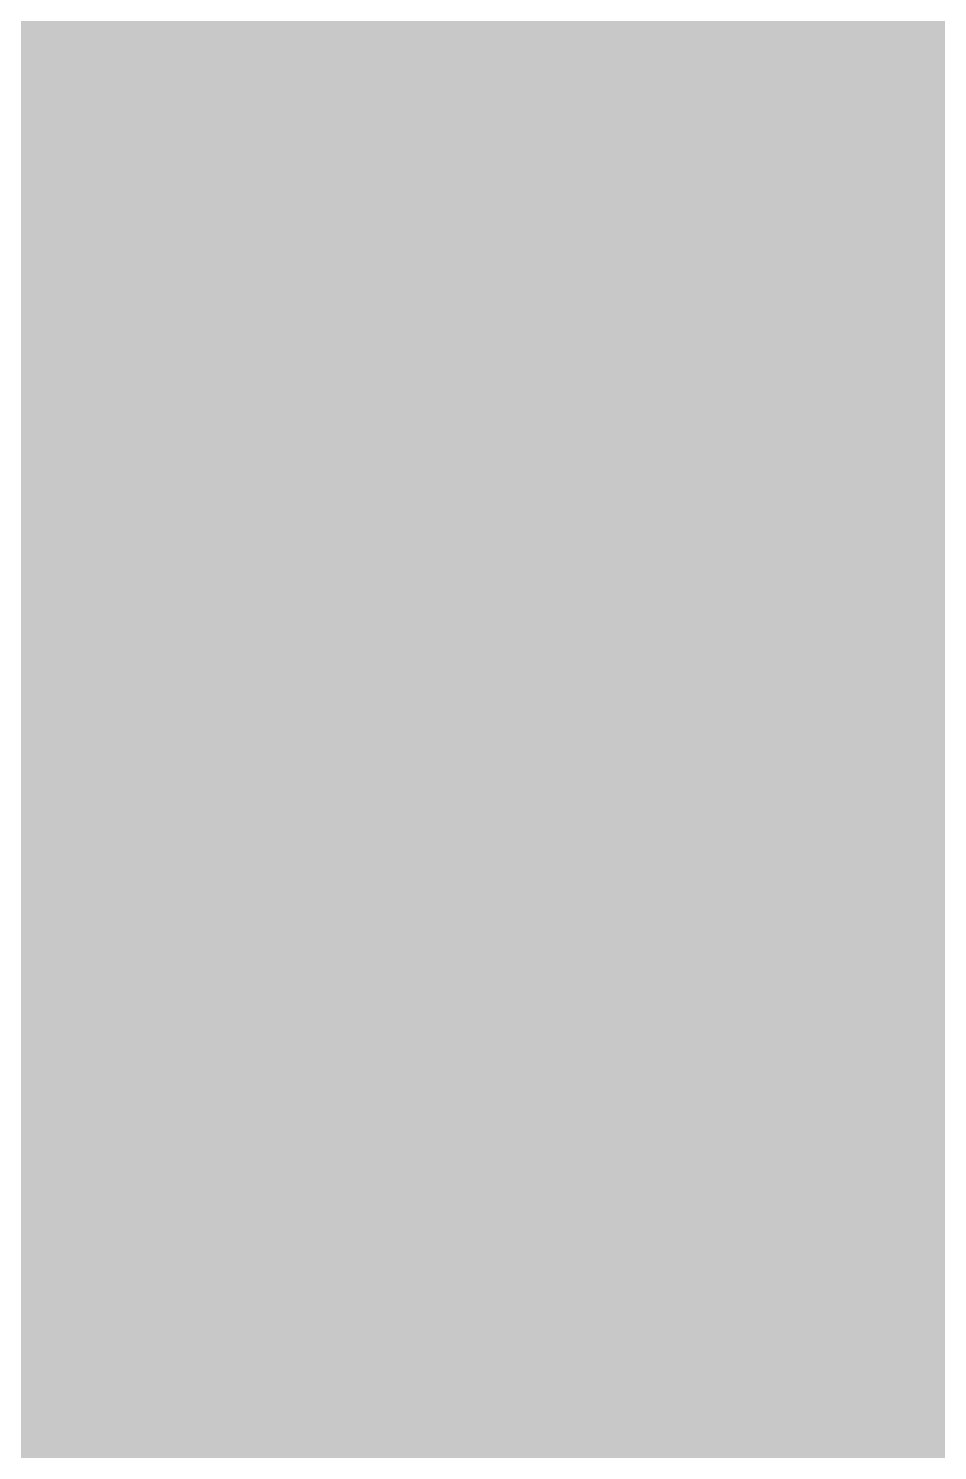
# Model space of a CAD drawing. Extents: x -5 to 157, y -120 to 103.
# Drawn here: x 25.26 to 32.59, y -36.69 to -25.24 of the extents above; entities that cross this region are included whole.
import ezdxf

# ---------------------------------------------------------------- set-up
doc = ezdxf.new("R2010")
doc.units = 0
doc.header["$MEASUREMENT"] = 0
doc.layers.get('0').update_dxf_attribs({"linetype": 'CONTINUOUS'})
for name, color, linetype in [('22-304-2_BOT', 7, 'CONTINUOUS'), ('22-304-2_DRD', 7, 'CONTINUOUS'), ('22-304-2_DRL', 2, 'CONTINUOUS'), ('22-304-2_IN1', 4, 'CONTINUOUS'), ('22-304-2_IN2', 3, 'CONTINUOUS'), ('22-304-2_SMB', 5, 'CONTINUOUS'), ('22-304-2_SPB', 14, 'CONTINUOUS'), ('22-304-2_SSB', 12, 'CONTINUOUS'), ('22-304-2_TOP', 13, 'CONTINUOUS'), ('THRUHOLE_TAP', 7, 'CONTINUOUS')]:
    doc.layers.add(name, color=color, linetype=linetype)

# ---------------------------------------------------------------- blocks, each defined once
blk = doc.blocks.new('ROUND_39')
at = {"const_width": 0.40005}
blk.add_lwpolyline([(-0.200024, 0, 1), (0.200024, 0, 1)], format="xyb", close=True, dxfattribs=at)
blk = doc.blocks.new('RECTANGLE_54')
blk.add_solid([(0.63627, 0.51308), (0.63627, -0.51308), (-0.63627, 0.51308), (-0.63627, -0.51308)])
blk = doc.blocks.new('ROUND_88')
at = {"const_width": 0.10033}
blk.add_lwpolyline([(-0.050164, 0, 1), (0.050164, 0, 1)], format="xyb", close=True, dxfattribs=at)
blk = doc.blocks.new('ROUND_80')
at = {"const_width": 0.10033}
blk.add_lwpolyline([(-0.050164, 0, 1), (0.050164, 0, 1)], format="xyb", close=True, dxfattribs=at)

msp = doc.modelspace()

# ---------------------------------------------------------------- linework, layer by layer
at = {"layer": '22-304-2_BOT'}
for points, const_width in [([(26.035, -24.2062), (26.035, -26.289)], 0.254), ([(27.94, -24.2062), (27.94, -26.289)], 0.254), ([(29.845, -24.2062), (29.845, -26.289)], 0.254), ([(31.75, -24.2062), (31.75, -26.289)], 0.254), ([(26.035, -29.27858), (26.035, -28.321)], 0.381), ([(27.94, -29.27858), (27.94, -28.321)], 0.381), ([(29.845, -29.27858), (29.845, -28.321)], 0.381), ([(31.75, -29.27858), (31.75, -28.321)], 0.381), ([(26.035, -29.464), (26.035, -28.321), (26.035, -29.464)], 0.254), ([(27.94, -29.464), (27.94, -28.321), (27.94, -29.464)], 0.254), ([(29.845, -29.464), (29.845, -28.321), (29.845, -29.464)], 0.254), ([(31.75, -29.464), (31.75, -28.321), (31.75, -29.464)], 0.254), ([(39.4716, -29.337), (23.37054, -29.337)], 0.254), ([(25.27554, -29.34208), (24.88946, -29.34208)], 0.254), ([(25.1714, -29.34208), (25.1714, -62.8396)], 0.254), ([(26.79446, -29.34208), (25.27554, -29.34208)], 0.254), ([(25.4, -29.34208), (25.4, -62.8396)], 0.254), ([(25.6286, -29.34208), (25.6286, -62.8396)], 0.254), ([(25.8572, -29.34208), (25.8572, -62.8396)], 0.254), ([(26.0858, -29.34208), (26.0858, -62.8396)], 0.254), ([(26.3144, -29.34208), (26.3144, -62.8396)], 0.254), ([(26.543, -29.34208), (26.543, -62.8396)], 0.254), ([(26.7716, -29.34208), (26.7716, -62.8396)], 0.254), ([(27.18054, -29.34208), (26.79446, -29.34208)], 0.254), ([(27.0002, -29.34208), (27.0002, -62.8396)], 0.254), ([(28.69946, -29.34208), (27.18054, -29.34208)], 0.254), ([(27.2288, -29.34208), (27.2288, -62.8396)], 0.254), ([(27.4574, -29.34208), (27.4574, -62.8396)], 0.254), ([(27.686, -29.34208), (27.686, -62.8396)], 0.254), ([(27.9146, -29.34208), (27.9146, -62.8396)], 0.254), ([(28.1432, -29.34208), (28.1432, -62.8396)], 0.254), ([(28.3718, -29.34208), (28.3718, -62.8396)], 0.254), ([(28.6004, -29.34208), (28.6004, -62.8396)], 0.254), ([(29.08554, -29.34208), (28.69946, -29.34208)], 0.254), ([(28.829, -29.34208), (28.829, -62.8396)], 0.254), ([(29.0576, -29.34208), (29.0576, -62.8396)], 0.254), ([(30.60446, -29.34208), (29.08554, -29.34208)], 0.254), ([(29.2862, -29.34208), (29.2862, -62.8396)], 0.254), ([(29.5148, -29.34208), (29.5148, -62.8396)], 0.254), ([(29.7434, -29.34208), (29.7434, -62.8396)], 0.254), ([(29.972, -29.34208), (29.972, -62.8396)], 0.254), ([(30.2006, -29.34208), (30.2006, -62.8396)], 0.254), ([(30.4292, -29.34208), (30.4292, -62.8396)], 0.254), ([(30.99054, -29.34208), (30.60446, -29.34208)], 0.254), ([(30.6578, -29.34208), (30.6578, -62.8396)], 0.254), ([(30.8864, -29.34208), (30.8864, -62.8396)], 0.254), ([(32.50946, -29.34208), (30.99054, -29.34208)], 0.254), ([(31.115, -29.34208), (31.115, -62.8396)], 0.254), ([(31.3436, -29.34208), (31.3436, -62.8396)], 0.254), ([(31.5722, -29.34208), (31.5722, -62.8396)], 0.254), ([(31.8008, -29.34208), (31.8008, -62.8396)], 0.254), ([(32.0294, -29.34208), (32.0294, -62.8396)], 0.254), ([(32.258, -29.34208), (32.258, -62.8396)], 0.254), ([(32.4866, -29.34208), (32.4866, -62.8396)], 0.254), ([(32.89554, -29.34208), (32.50946, -29.34208)], 0.254), ([(39.4716, -29.5656), (19.812, -29.5656)], 0.254), ([(39.4716, -29.7942), (19.812, -29.7942)], 0.254), ([(39.4716, -30.0228), (19.812, -30.0228)], 0.254), ([(39.4716, -30.2514), (19.812, -30.2514)], 0.254), ([(39.4716, -30.48), (19.812, -30.48)], 0.254), ([(39.4716, -30.7086), (19.812, -30.7086)], 0.254), ([(39.4716, -30.9372), (19.812, -30.9372)], 0.254), ([(39.4716, -31.1658), (19.812, -31.1658)], 0.254), ([(39.4716, -31.3944), (19.812, -31.3944)], 0.254), ([(39.4716, -31.623), (19.812, -31.623)], 0.254), ([(39.4716, -31.8516), (19.812, -31.8516)], 0.254), ([(39.4716, -32.0802), (19.812, -32.0802)], 0.254), ([(39.4716, -32.3088), (19.812, -32.3088)], 0.254), ([(39.4716, -32.5374), (19.812, -32.5374)], 0.254), ([(39.4716, -32.766), (19.812, -32.766)], 0.254), ([(39.4716, -32.9946), (19.812, -32.9946)], 0.254), ([(39.4716, -33.2232), (19.812, -33.2232)], 0.254), ([(39.4716, -33.4518), (19.812, -33.4518)], 0.254), ([(39.4716, -33.6804), (19.812, -33.6804)], 0.254), ([(39.4716, -33.909), (19.812, -33.909)], 0.254), ([(39.4716, -34.1376), (19.812, -34.1376)], 0.254), ([(39.4716, -34.3662), (19.812, -34.3662)], 0.254), ([(39.4716, -34.5948), (19.812, -34.5948)], 0.254), ([(39.4716, -34.8234), (19.812, -34.8234)], 0.254), ([(39.4716, -35.052), (19.812, -35.052)], 0.254), ([(39.4716, -35.2806), (20.77212, -35.2806)], 0.254), ([(39.4716, -35.5092), (21.03374, -35.5092)], 0.254), ([(39.4716, -35.7378), (21.16582, -35.7378)], 0.254), ([(39.4716, -35.9664), (21.2217, -35.9664)], 0.254), ([(39.4716, -36.195), (21.21916, -36.195)], 0.254), ([(39.4716, -36.4236), (21.15566, -36.4236)], 0.254), ([(39.4716, -36.6522), (21.1455, -36.6522)], 0.254)]:
    msp.add_lwpolyline(points, dxfattribs=dict(at, const_width=const_width))
at = {"layer": '22-304-2_DRD', "const_width": 0.254}
for points in [[(25.781, -28.829), (25.4, -29.21)], [(25.781, -28.829), (25.4, -29.21)], [(26.289, -28.829), (25.781, -28.829)], [(26.289, -28.829), (25.781, -28.829)], [(26.67, -29.21), (26.289, -28.829)], [(26.67, -29.21), (26.289, -28.829)], [(27.686, -28.829), (27.305, -29.21)], [(27.686, -28.829), (27.305, -29.21)], [(28.194, -28.829), (27.686, -28.829)], [(28.194, -28.829), (27.686, -28.829)], [(28.575, -29.21), (28.194, -28.829)], [(28.575, -29.21), (28.194, -28.829)], [(29.591, -28.829), (29.21, -29.21)], [(29.591, -28.829), (29.21, -29.21)], [(30.099, -28.829), (29.591, -28.829)], [(30.099, -28.829), (29.591, -28.829)], [(30.48, -29.21), (30.099, -28.829)], [(30.48, -29.21), (30.099, -28.829)], [(31.496, -28.829), (31.115, -29.21)], [(31.496, -28.829), (31.115, -29.21)], [(32.004, -28.829), (31.496, -28.829)], [(32.004, -28.829), (31.496, -28.829)], [(32.385, -29.21), (32.004, -28.829)], [(32.385, -29.21), (32.004, -28.829)], [(25.781, -29.083), (25.781, -29.21)], [(25.908, -29.083), (25.781, -29.083)], [(25.781, -29.083), (25.781, -29.21)], [(25.908, -29.083), (25.781, -29.083)], [(25.908, -29.21), (25.908, -29.083)], [(25.908, -29.21), (25.908, -29.083)], [(26.162, -29.083), (26.162, -29.21)], [(26.289, -29.083), (26.162, -29.083)], [(26.162, -29.083), (26.162, -29.21)], [(26.289, -29.083), (26.162, -29.083)], [(26.289, -29.21), (26.289, -29.083)], [(26.289, -29.21), (26.289, -29.083)], [(27.686, -29.083), (27.686, -29.21)], [(27.813, -29.083), (27.686, -29.083)], [(27.686, -29.083), (27.686, -29.21)], [(27.813, -29.083), (27.686, -29.083)], [(27.813, -29.21), (27.813, -29.083)], [(27.813, -29.21), (27.813, -29.083)], [(28.067, -29.083), (28.067, -29.21)], [(28.194, -29.083), (28.067, -29.083)], [(28.067, -29.083), (28.067, -29.21)], [(28.194, -29.083), (28.067, -29.083)], [(28.194, -29.21), (28.194, -29.083)], [(28.194, -29.21), (28.194, -29.083)], [(29.591, -29.083), (29.591, -29.21)], [(29.718, -29.083), (29.591, -29.083)], [(29.591, -29.083), (29.591, -29.21)], [(29.718, -29.083), (29.591, -29.083)], [(29.718, -29.21), (29.718, -29.083)], [(29.718, -29.21), (29.718, -29.083)], [(29.972, -29.083), (29.972, -29.21)], [(30.099, -29.083), (29.972, -29.083)], [(29.972, -29.083), (29.972, -29.21)], [(30.099, -29.083), (29.972, -29.083)], [(30.099, -29.21), (30.099, -29.083)], [(30.099, -29.21), (30.099, -29.083)], [(31.496, -29.083), (31.496, -29.21)], [(31.623, -29.083), (31.496, -29.083)], [(31.496, -29.083), (31.496, -29.21)], [(31.623, -29.083), (31.496, -29.083)], [(31.623, -29.21), (31.623, -29.083)], [(31.623, -29.21), (31.623, -29.083)], [(31.877, -29.083), (31.877, -29.21)], [(32.004, -29.083), (31.877, -29.083)], [(31.877, -29.083), (31.877, -29.21)], [(32.004, -29.083), (31.877, -29.083)], [(32.004, -29.21), (32.004, -29.083)], [(32.004, -29.21), (32.004, -29.083)], [(25.4, -29.21), (25.4, -29.718)], [(25.4, -29.21), (25.4, -29.718)], [(25.781, -29.21), (25.908, -29.21)], [(25.781, -29.21), (25.908, -29.21)], [(26.162, -29.21), (26.289, -29.21)], [(26.162, -29.21), (26.289, -29.21)], [(26.67, -29.718), (26.67, -29.21)], [(26.67, -29.718), (26.67, -29.21)], [(27.305, -29.21), (27.305, -29.718)], [(27.305, -29.21), (27.305, -29.718)], [(27.686, -29.21), (27.813, -29.21)], [(27.686, -29.21), (27.813, -29.21)], [(28.067, -29.21), (28.194, -29.21)], [(28.067, -29.21), (28.194, -29.21)], [(28.575, -29.718), (28.575, -29.21)], [(28.575, -29.718), (28.575, -29.21)], [(29.21, -29.21), (29.21, -29.718)], [(29.21, -29.21), (29.21, -29.718)], [(29.591, -29.21), (29.718, -29.21)], [(29.591, -29.21), (29.718, -29.21)], [(29.972, -29.21), (30.099, -29.21)], [(29.972, -29.21), (30.099, -29.21)], [(30.48, -29.718), (30.48, -29.21)], [(30.48, -29.718), (30.48, -29.21)], [(31.115, -29.21), (31.115, -29.718)], [(31.115, -29.21), (31.115, -29.718)], [(31.496, -29.21), (31.623, -29.21)], [(31.496, -29.21), (31.623, -29.21)], [(31.877, -29.21), (32.004, -29.21)], [(31.877, -29.21), (32.004, -29.21)], [(32.385, -29.718), (32.385, -29.21)], [(32.385, -29.718), (32.385, -29.21)], [(25.908, -29.845), (25.654, -29.591)], [(25.908, -29.845), (25.654, -29.591)], [(26.416, -29.591), (26.162, -29.845)], [(26.416, -29.591), (26.162, -29.845)], [(27.813, -29.845), (27.559, -29.591)], [(27.813, -29.845), (27.559, -29.591)], [(28.321, -29.591), (28.067, -29.845)], [(28.321, -29.591), (28.067, -29.845)], [(29.718, -29.845), (29.464, -29.591)], [(29.718, -29.845), (29.464, -29.591)], [(30.226, -29.591), (29.972, -29.845)], [(30.226, -29.591), (29.972, -29.845)], [(31.623, -29.845), (31.369, -29.591)], [(31.623, -29.845), (31.369, -29.591)], [(32.131, -29.591), (31.877, -29.845)], [(32.131, -29.591), (31.877, -29.845)], [(25.4, -29.718), (25.781, -30.099)], [(25.4, -29.718), (25.781, -30.099)], [(26.289, -30.099), (26.67, -29.718)], [(26.289, -30.099), (26.67, -29.718)], [(27.305, -29.718), (27.686, -30.099)], [(27.305, -29.718), (27.686, -30.099)], [(28.194, -30.099), (28.575, -29.718)], [(28.194, -30.099), (28.575, -29.718)], [(29.21, -29.718), (29.591, -30.099)], [(29.21, -29.718), (29.591, -30.099)], [(30.099, -30.099), (30.48, -29.718)], [(30.099, -30.099), (30.48, -29.718)], [(31.115, -29.718), (31.496, -30.099)], [(31.115, -29.718), (31.496, -30.099)], [(32.004, -30.099), (32.385, -29.718)], [(32.004, -30.099), (32.385, -29.718)], [(26.162, -29.845), (25.908, -29.845)], [(26.162, -29.845), (25.908, -29.845)], [(28.067, -29.845), (27.813, -29.845)], [(28.067, -29.845), (27.813, -29.845)], [(29.972, -29.845), (29.718, -29.845)], [(29.972, -29.845), (29.718, -29.845)], [(31.877, -29.845), (31.623, -29.845)], [(31.877, -29.845), (31.623, -29.845)], [(25.781, -30.099), (26.289, -30.099)], [(25.781, -30.099), (26.289, -30.099)], [(27.686, -30.099), (28.194, -30.099)], [(27.686, -30.099), (28.194, -30.099)], [(29.591, -30.099), (30.099, -30.099)], [(29.591, -30.099), (30.099, -30.099)], [(31.496, -30.099), (32.004, -30.099)], [(31.496, -30.099), (32.004, -30.099)]]:
    msp.add_lwpolyline(points, dxfattribs=at)
at = {"layer": '22-304-2_IN1', "const_width": 0.254}
for points in [[(27.1272, -16.637), (27.1272, -29.06014)], [(27.3558, -16.637), (27.3558, -28.76804)], [(27.5844, -16.637), (27.5844, -28.62834)], [(27.813, -16.637), (27.813, -28.56484)], [(28.0416, -16.637), (28.0416, -28.5623)], [(28.2702, -16.637), (28.2702, -28.61818)], [(28.4988, -16.637), (28.4988, -28.74772)], [(28.7274, -16.637), (28.7274, -29.01188)], [(28.956, -16.637), (28.956, -29.28112)], [(29.1846, -16.637), (29.1846, -28.8417)], [(29.4132, -16.637), (29.4132, -28.66644)], [(29.6418, -16.637), (29.6418, -28.58008)], [(29.8704, -16.637), (29.8704, -28.55722)], [(30.099, -16.637), (30.099, -28.59278)], [(30.3276, -16.637), (30.3276, -28.69438)], [(30.5562, -16.637), (30.5562, -28.90012)], [(30.7848, -16.637), (30.7848, -106.78668)], [(31.0134, -16.637), (31.0134, -28.93314)], [(31.242, -16.637), (31.242, -28.71216)], [(31.4706, -16.637), (31.4706, -28.6004)], [(31.6992, -16.637), (31.6992, -28.55722)], [(31.9278, -16.637), (31.9278, -28.57246)], [(26.8986, -20.7264), (26.8986, -29.1846)], [(32.1564, -20.7264), (32.1564, -28.6512)], [(25.2984, -20.97786), (25.2984, -28.93314)], [(26.67, -21.0947), (26.67, -28.8163)], [(32.385, -21.0947), (32.385, -28.8163)], [(25.527, -21.19884), (25.527, -28.71216)], [(26.4414, -21.25726), (26.4414, -28.6512)], [(32.6136, -21.25726), (32.6136, -29.1846)], [(25.7556, -21.3106), (25.7556, -28.6004)], [(25.9842, -21.35378), (25.9842, -28.55722)], [(26.2128, -21.336), (26.2128, -28.57246)], [(44.323, -25.3238), (18.4658, -25.3238)], [(44.323, -25.5524), (18.669, -25.5524)], [(44.323, -25.781), (18.669, -25.781)], [(44.323, -26.0096), (18.669, -26.0096)], [(44.323, -26.2382), (18.669, -26.2382)], [(44.323, -26.4668), (18.669, -26.4668)], [(44.323, -26.6954), (18.669, -26.6954)], [(44.323, -26.924), (18.669, -26.924)], [(44.323, -27.1526), (18.669, -27.1526)], [(44.323, -27.3812), (18.669, -27.3812)], [(44.323, -27.6098), (18.669, -27.6098)], [(44.323, -27.8384), (18.669, -27.8384)], [(44.323, -28.067), (18.669, -28.067)], [(44.323, -28.2956), (18.669, -28.2956)], [(44.323, -28.5242), (18.669, -28.5242)], [(25.47112, -28.7528), (24.69388, -28.7528)], [(27.37612, -28.7528), (26.59888, -28.7528)], [(29.28112, -28.7528), (28.50388, -28.7528)], [(31.18612, -28.7528), (30.40888, -28.7528)], [(33.09112, -28.7528), (32.31388, -28.7528)], [(25.26538, -28.9814), (24.89708, -28.9814)], [(27.17038, -28.9814), (26.80208, -28.9814)], [(29.07538, -28.9814), (28.70708, -28.9814)], [(30.98038, -28.9814), (30.61208, -28.9814)], [(32.88538, -28.9814), (32.51708, -28.9814)], [(25.16378, -29.21), (25.00122, -29.21)], [(27.06878, -29.21), (26.90622, -29.21)], [(28.97378, -29.21), (28.81122, -29.21)], [(30.87878, -29.21), (30.71622, -29.21)], [(32.78378, -29.21), (32.62122, -29.21)], [(27.03322, -29.4386), (26.94178, -29.4386)], [(28.93822, -29.4386), (28.84678, -29.4386)], [(30.84322, -29.4386), (30.75178, -29.4386)], [(32.74822, -29.4386), (32.65678, -29.4386)], [(28.956, -29.64688), (28.956, -67.81292)], [(25.15108, -29.6672), (25.01392, -29.6672)], [(26.8986, -29.7434), (26.8986, -64.1477)], [(27.05608, -29.6672), (26.91892, -29.6672)], [(28.96108, -29.6672), (28.82392, -29.6672)], [(30.86608, -29.6672), (30.72892, -29.6672)], [(32.6136, -29.7434), (32.6136, -72.898)], [(32.77108, -29.6672), (32.63392, -29.6672)], [(27.1272, -29.86786), (27.1272, -63.97244)], [(25.23744, -29.8958), (24.92756, -29.8958)], [(25.2984, -29.99486), (25.2984, -99.65436)], [(27.14244, -29.8958), (26.83256, -29.8958)], [(28.7274, -29.91612), (28.7274, -67.80276)], [(29.04744, -29.8958), (28.73756, -29.8958)], [(30.95244, -29.8958), (30.64256, -29.8958)], [(31.0134, -29.99486), (31.0134, -82.14614)], [(32.85744, -29.8958), (32.54756, -29.8958)], [(26.67, -30.1117), (26.67, -64.58712)], [(29.1846, -30.0863), (29.1846, -67.88404)], [(30.5562, -30.02788), (30.5562, -80.71612)], [(32.385, -30.1117), (32.385, -73.00976)], [(25.4127, -30.1244), (24.7523, -30.1244)], [(25.527, -30.21584), (25.527, -99.441)], [(27.3177, -30.1244), (26.6573, -30.1244)], [(27.3558, -30.15742), (27.3558, -63.88608)], [(28.4988, -30.17774), (28.4988, -67.85102)], [(29.2227, -30.1244), (28.5623, -30.1244)], [(30.3276, -30.23108), (30.3276, -80.51038)], [(31.1277, -30.1244), (30.4673, -30.1244)], [(31.242, -30.21584), (31.242, -81.92516)], [(33.0327, -30.1244), (32.3723, -30.1244)], [(25.7556, -30.3276), (25.7556, -99.33432)], [(26.4414, -30.27426), (26.4414, -99.39782)], [(27.5844, -30.29966), (27.5844, -63.86322)], [(28.2702, -30.30982), (28.2702, -64.20612)], [(29.4132, -30.26156), (29.4132, -68.0339)], [(29.6418, -30.34792), (29.6418, -68.35902)], [(30.099, -30.33522), (30.099, -80.40878)], [(31.4706, -30.3276), (31.4706, -81.8134)], [(32.1564, -30.27426), (32.1564, -73.23074)], [(25.85212, -30.353), (24.31288, -30.353)], [(25.9842, -30.37078), (25.9842, -99.29622)], [(26.2128, -30.353), (26.2128, -99.314)], [(27.75712, -30.353), (26.21788, -30.353)], [(27.813, -30.36316), (27.813, -63.89878)], [(28.0416, -30.3657), (28.0416, -64.00038)], [(29.66212, -30.353), (28.12288, -30.353)], [(29.8704, -30.37078), (29.8704, -80.37322)], [(31.56712, -30.353), (30.02788, -30.353)], [(31.6992, -30.37078), (31.6992, -81.77022)], [(31.9278, -30.353), (31.9278, -81.78546)], [(33.47212, -30.353), (31.93288, -30.353)], [(44.323, -30.5816), (18.669, -30.5816)], [(44.323, -30.8102), (18.669, -30.8102)], [(44.323, -31.0388), (18.669, -31.0388)], [(44.323, -31.2674), (18.669, -31.2674)], [(44.323, -31.496), (18.669, -31.496)], [(44.323, -31.7246), (18.669, -31.7246)], [(44.323, -31.9532), (18.669, -31.9532)], [(44.323, -32.1818), (18.669, -32.1818)], [(44.323, -32.4104), (18.669, -32.4104)], [(44.323, -32.639), (18.669, -32.639)], [(44.323, -32.8676), (18.669, -32.8676)], [(44.323, -33.0962), (18.669, -33.0962)], [(44.323, -33.3248), (18.669, -33.3248)], [(44.323, -33.5534), (18.669, -33.5534)], [(44.323, -33.782), (18.669, -33.782)], [(44.323, -34.0106), (18.669, -34.0106)], [(44.323, -34.2392), (18.669, -34.2392)], [(44.323, -34.4678), (18.669, -34.4678)], [(44.323, -34.6964), (18.669, -34.6964)], [(44.323, -34.925), (18.669, -34.925)], [(44.323, -35.1536), (18.669, -35.1536)], [(44.323, -35.3822), (20.91436, -35.3822)], [(44.323, -35.6108), (21.10486, -35.6108)], [(44.323, -35.8394), (21.19884, -35.8394)], [(44.323, -36.068), (21.22678, -36.068)], [(44.323, -36.2966), (21.19884, -36.2966)], [(44.323, -36.5252), (21.10486, -36.5252)], [(44.323, -36.7538), (20.91436, -36.7538)]]:
    msp.add_lwpolyline(points, dxfattribs=at)
for points in [[(26.035, -28.55722, 0.4142136), (25.12822, -29.464)], [(26.035, -28.55722, 0.4142136), (25.12822, -29.464)], [(26.94178, -29.464, 0.4142136), (26.035, -28.55722)], [(26.94178, -29.464, 0.4142136), (26.035, -28.55722)], [(27.94, -28.55722, 0.4142136), (27.03322, -29.464)], [(27.94, -28.55722, 0.4142136), (27.03322, -29.464)], [(28.84678, -29.464, 0.4142136), (27.94, -28.55722)], [(28.84678, -29.464, 0.4142136), (27.94, -28.55722)], [(29.845, -28.55722, 0.4142136), (28.93822, -29.464)], [(29.845, -28.55722, 0.4142136), (28.93822, -29.464)], [(30.75178, -29.464, 0.4142136), (29.845, -28.55722)], [(30.75178, -29.464, 0.4142136), (29.845, -28.55722)], [(31.75, -28.55722, 0.4142136), (30.84322, -29.464)], [(31.75, -28.55722, 0.4142136), (30.84322, -29.464)], [(32.65678, -29.464, 0.4142136), (31.75, -28.55722)], [(32.65678, -29.464, 0.4142136), (31.75, -28.55722)], [(25.12822, -29.464, 0.4142136), (26.035, -30.37078)], [(25.12822, -29.464, 0.4142136), (26.035, -30.37078)], [(26.035, -30.37078, 0.4142136), (26.94178, -29.464)], [(26.035, -30.37078, 0.4142136), (26.94178, -29.464)], [(27.03322, -29.464, 0.4142136), (27.94, -30.37078)], [(27.03322, -29.464, 0.4142136), (27.94, -30.37078)], [(27.94, -30.37078, 0.4142136), (28.84678, -29.464)], [(27.94, -30.37078, 0.4142136), (28.84678, -29.464)], [(28.93822, -29.464, 0.4142136), (29.845, -30.37078)], [(28.93822, -29.464, 0.4142136), (29.845, -30.37078)], [(29.845, -30.37078, 0.4142136), (30.75178, -29.464)], [(29.845, -30.37078, 0.4142136), (30.75178, -29.464)], [(30.84322, -29.464, 0.4142136), (31.75, -30.37078)], [(30.84322, -29.464, 0.4142136), (31.75, -30.37078)], [(31.75, -30.37078, 0.4142136), (32.65678, -29.464)], [(31.75, -30.37078, 0.4142136), (32.65678, -29.464)]]:
    msp.add_lwpolyline(points, format="xyb", dxfattribs=at)
at = {"layer": '22-304-2_IN2', "const_width": 0.254}
for points in [[(38.74262, -25.39238), (18.53438, -25.39238)], [(25.1714, -25.39238), (25.1714, -111.09706)], [(25.4, -25.39238), (25.4, -68.15328)], [(25.6286, -25.39238), (25.6286, -67.89928)], [(25.8572, -25.39238), (25.8572, -67.76466)], [(26.0858, -25.39238), (26.0858, -67.69608)], [(26.3144, -25.39238), (26.3144, -67.68084)], [(26.543, -25.39238), (26.543, -64.62522)], [(26.7716, -25.39238), (26.7716, -64.11214)], [(27.0002, -25.39238), (27.0002, -63.90894)], [(27.2288, -25.39238), (27.2288, -63.79718)], [(27.4574, -25.39238), (27.4574, -63.74892)], [(27.686, -25.39238), (27.686, -63.75146)], [(27.9146, -25.39238), (27.9146, -63.80734)], [(28.1432, -25.39238), (28.1432, -63.92672)], [(28.3718, -25.39238), (28.3718, -64.14262)], [(28.6004, -25.39238), (28.6004, -109.2073)], [(28.829, -25.39238), (28.829, -81.13522)], [(29.0576, -25.39238), (29.0576, -80.62214)], [(29.2862, -25.39238), (29.2862, -80.41894)], [(29.5148, -25.39238), (29.5148, -80.30718)], [(29.7434, -25.39238), (29.7434, -68.35902)], [(29.972, -25.39238), (29.972, -67.99326)], [(30.2006, -25.39238), (30.2006, -67.81546)], [(30.4292, -25.39238), (30.4292, -67.71894)], [(30.6578, -25.39238), (30.6578, -67.68084)], [(30.8864, -25.39238), (30.8864, -67.69608)], [(31.115, -25.39238), (31.115, -67.76466)], [(31.3436, -25.39238), (31.3436, -67.89928)], [(31.5722, -25.39238), (31.5722, -68.15328)], [(31.8008, -25.39238), (31.8008, -109.2073)], [(32.0294, -25.39238), (32.0294, -109.2073)], [(32.258, -25.39238), (32.258, -109.2073)], [(32.4866, -25.39238), (32.4866, -109.2073)], [(38.74262, -25.4508), (18.5928, -25.4508)], [(38.74262, -25.6794), (18.669, -25.6794)], [(38.74262, -25.908), (18.669, -25.908)], [(38.74262, -26.1366), (18.669, -26.1366)], [(38.74262, -26.3652), (18.669, -26.3652)], [(38.74262, -26.5938), (18.669, -26.5938)], [(38.74262, -26.8224), (18.669, -26.8224)], [(38.74262, -27.051), (18.669, -27.051)], [(38.74262, -27.2796), (18.669, -27.2796)], [(38.74262, -27.5082), (18.669, -27.5082)], [(38.74262, -27.7368), (18.669, -27.7368)], [(38.74262, -27.9654), (18.669, -27.9654)], [(38.74262, -28.194), (18.669, -28.194)], [(38.74262, -28.4226), (18.669, -28.4226)], [(38.74262, -28.6512), (18.669, -28.6512)], [(38.74262, -28.8798), (18.669, -28.8798)], [(38.74262, -29.1084), (18.669, -29.1084)], [(38.74262, -29.337), (18.669, -29.337)], [(38.74262, -29.5656), (18.669, -29.5656)], [(38.74262, -29.7942), (18.669, -29.7942)], [(38.74262, -30.0228), (18.669, -30.0228)], [(38.74262, -30.2514), (18.669, -30.2514)], [(38.74262, -30.48), (18.669, -30.48)], [(38.74262, -30.7086), (18.669, -30.7086)], [(38.74262, -30.9372), (18.669, -30.9372)], [(38.74262, -31.1658), (18.669, -31.1658)], [(38.74262, -31.3944), (18.669, -31.3944)], [(38.74262, -31.623), (18.669, -31.623)], [(38.74262, -31.8516), (18.669, -31.8516)], [(38.74262, -32.0802), (18.669, -32.0802)], [(38.74262, -32.3088), (18.669, -32.3088)], [(38.74262, -32.5374), (18.669, -32.5374)], [(38.74262, -32.766), (18.669, -32.766)], [(38.74262, -32.9946), (18.669, -32.9946)], [(38.74262, -33.2232), (18.669, -33.2232)], [(38.74262, -33.4518), (18.669, -33.4518)], [(38.74262, -33.6804), (18.669, -33.6804)], [(38.74262, -33.909), (18.669, -33.909)], [(38.74262, -34.1376), (18.669, -34.1376)], [(38.74262, -34.3662), (18.669, -34.3662)], [(38.74262, -34.5948), (18.669, -34.5948)], [(38.74262, -34.8234), (18.669, -34.8234)], [(38.74262, -35.052), (20.46478, -35.052)], [(38.74262, -35.2806), (20.97786, -35.2806)], [(38.74262, -35.5092), (21.18106, -35.5092)], [(38.74262, -35.7378), (21.29028, -35.7378)], [(38.74262, -35.9664), (21.34108, -35.9664)], [(38.74262, -36.195), (21.33854, -36.195)], [(38.74262, -36.4236), (21.28266, -36.4236)], [(38.74262, -36.6522), (21.16328, -36.6522)]]:
    msp.add_lwpolyline(points, dxfattribs=at)
at = {"layer": '22-304-2_SSB', "const_width": 0.1524}
for points in [[(25.4, -29.083), (26.67, -29.083), (26.924, -28.829), (26.924, -25.527), (25.146, -25.527), (25.146, -28.829), (25.4, -29.083)], [(27.305, -29.083), (28.575, -29.083), (28.829, -28.829), (28.829, -25.527), (27.051, -25.527), (27.051, -28.829), (27.305, -29.083)], [(29.21, -29.083), (30.48, -29.083), (30.734, -28.829), (30.734, -25.527), (28.956, -25.527), (28.956, -28.829), (29.21, -29.083)], [(31.115, -29.083), (32.385, -29.083), (32.639, -28.829), (32.639, -25.527), (30.861, -25.527), (30.861, -28.829), (31.115, -29.083)], [(25.146, -27.559), (26.924, -27.559)], [(27.051, -27.559), (28.829, -27.559)], [(28.956, -27.559), (30.734, -27.559)], [(30.861, -27.559), (32.639, -27.559)], [(25.72004, -30.00502), (25.54986, -29.88818), (25.54986, -29.64942), (25.72004, -29.53258), (25.88768, -29.53258), (26.22804, -29.7688), (26.56586, -29.53258), (26.56586, -30.00502)], [(27.96286, -29.591), (27.96286, -29.9466), (28.13304, -30.00502), (28.30068, -30.00502), (28.47086, -29.9466), (28.47086, -29.591), (28.30068, -29.53258), (28.13304, -29.53258), (27.45486, -29.7688)], [(29.86786, -29.591), (30.03804, -29.53258), (30.20568, -29.53258), (30.37586, -29.591), (30.37586, -29.9466), (30.20568, -30.00502), (30.03804, -30.00502), (29.86786, -29.9466), (29.86786, -29.591), (29.69768, -29.53258), (29.53004, -29.53258), (29.35986, -29.591), (29.35986, -29.9466), (29.53004, -30.00502), (29.69768, -30.00502), (29.86786, -29.9466)], [(31.13786, -29.88818), (32.15386, -29.53258), (32.15386, -30.00502)], [(25.54986, -30.37078), (25.54986, -30.7848), (26.56586, -30.7848)], [(27.45486, -30.37078), (27.45486, -30.7848), (28.47086, -30.7848)], [(29.35986, -30.37078), (29.35986, -30.7848), (30.37586, -30.7848)], [(31.13786, -30.37078), (31.13786, -30.7848), (32.15386, -30.7848)], [(25.54986, -31.623), (25.54986, -31.2674), (25.88768, -31.14802), (26.22804, -31.14802), (26.56586, -31.2674), (26.56586, -31.623)], [(27.45486, -31.623), (27.45486, -31.2674), (27.79268, -31.14802), (28.13304, -31.14802), (28.47086, -31.2674), (28.47086, -31.623)], [(29.35986, -31.623), (29.35986, -31.2674), (29.69768, -31.14802), (30.03804, -31.14802), (30.37586, -31.2674), (30.37586, -31.623)], [(31.13786, -31.623), (31.13786, -31.2674), (31.47568, -31.14802), (31.81604, -31.14802), (32.15386, -31.2674), (32.15386, -31.623)], [(25.54986, -31.56458), (26.56586, -31.56458)], [(27.45486, -31.56458), (28.47086, -31.56458)], [(29.35986, -31.56458), (30.37586, -31.56458)], [(31.13786, -31.56458), (32.15386, -31.56458)], [(28.0162, -32.93618), (27.5082, -32.75838)], [(28.0162, -33.23082), (28.0162, -32.87522), (28.18638, -32.75838), (28.35402, -32.75838), (28.5242, -32.87522), (28.5242, -33.23082), (27.5082, -33.23082)], [(27.5082, -33.59658), (27.5082, -34.06902), (28.5242, -34.06902), (28.5242, -33.59658)], [(28.0162, -33.71342), (28.0162, -34.06902)], [(28.5242, -34.43478), (28.5242, -34.90722)], [(29.4132, -34.43478), (29.4132, -34.90722), (30.4292, -34.90722), (30.4292, -34.43478)], [(29.9212, -34.55162), (29.9212, -34.90722)], [(27.5082, -34.671), (28.5242, -34.671)], [(28.5242, -35.27298), (27.5082, -35.27298), (27.67838, -35.38982), (28.35402, -35.62858), (28.5242, -35.74542), (27.5082, -35.74542)], [(29.4132, -35.27298), (30.4292, -35.27298), (30.25902, -35.38982), (29.9212, -35.5092), (30.25902, -35.62858), (30.4292, -35.74542), (29.4132, -35.74542)], [(32.3342, -35.27298), (32.3342, -35.74542)], [(31.3182, -35.5092), (32.3342, -35.5092)], [(27.5082, -36.11118), (27.5082, -36.58362), (28.5242, -36.58362), (28.5242, -36.11118)], [(29.4132, -36.5252), (29.58338, -36.58362), (30.25902, -36.58362), (30.4292, -36.5252), (30.4292, -36.1696), (30.25902, -36.11118), (29.58338, -36.11118), (29.4132, -36.1696), (29.4132, -36.5252)], [(32.3342, -36.11118), (31.48838, -36.11118), (31.3182, -36.1696), (31.3182, -36.5252), (31.48838, -36.58362), (32.3342, -36.58362)], [(25.6032, -36.22802), (25.6032, -36.46678)], [(28.0162, -36.22802), (28.0162, -36.58362)], [(25.6032, -36.3474), (26.6192, -36.3474), (26.44902, -36.46678)]]:
    msp.add_lwpolyline(points, dxfattribs=at)
at = {"layer": '22-304-2_TOP', "const_width": 0.254}
for points in [[(25.1714, -20.7264), (25.1714, -80.645)], [(25.4, -21.0947), (25.4, -68.4276)], [(26.7716, -21.082), (26.7716, -64.31788)], [(27.0002, -21.082), (27.0002, -64.05372)], [(27.2288, -21.082), (27.2288, -63.92418)], [(27.4574, -21.082), (27.4574, -63.8683)], [(27.686, -21.082), (27.686, -63.87084)], [(27.9146, -21.082), (27.9146, -63.93434)], [(28.1432, -21.082), (28.1432, -64.07404)], [(28.3718, -21.082), (28.3718, -64.135)], [(28.6004, -21.082), (28.6004, -64.135)], [(28.829, -21.082), (28.829, -64.135)], [(29.0576, -21.082), (29.0576, -64.135)], [(29.2862, -21.082), (29.2862, -64.135)], [(29.5148, -21.082), (29.5148, -64.135)], [(29.7434, -21.082), (29.7434, -64.135)], [(29.972, -21.082), (29.972, -64.135)], [(30.2006, -21.082), (30.2006, -64.135)], [(30.4292, -21.082), (30.4292, -64.135)], [(30.6578, -21.082), (30.6578, -64.135)], [(30.8864, -21.082), (30.8864, -64.135)], [(31.115, -21.082), (31.115, -64.135)], [(31.3436, -21.082), (31.3436, -64.135)], [(31.5722, -21.082), (31.5722, -64.135)], [(31.8008, -21.082), (31.8008, -64.135)], [(32.0294, -21.082), (32.0294, -64.135)], [(32.258, -21.082), (32.258, -64.135)], [(32.4866, -21.18106), (32.4866, -64.135)], [(25.6286, -21.25726), (25.6286, -68.0593)], [(26.543, -21.19884), (26.543, -67.8434)], [(25.8572, -21.336), (25.8572, -67.8942)], [(26.0858, -21.35378), (26.0858, -67.81546)], [(26.3144, -21.3106), (26.3144, -67.80022)], [(43.815, -25.2222), (20.0025, -25.2222)], [(43.815, -25.4508), (20.0025, -25.4508)], [(43.815, -25.6794), (20.0025, -25.6794)], [(43.815, -25.908), (20.0025, -25.908)], [(43.815, -26.1366), (20.0025, -26.1366)], [(43.815, -26.3652), (20.0025, -26.3652)], [(43.815, -26.5938), (20.0025, -26.5938)], [(43.815, -26.8224), (20.0025, -26.8224)], [(43.815, -27.051), (20.0025, -27.051)], [(43.815, -27.2796), (20.0025, -27.2796)], [(43.815, -27.5082), (20.0025, -27.5082)], [(43.815, -27.7368), (20.0025, -27.7368)], [(43.815, -27.9654), (20.0025, -27.9654)], [(43.815, -28.194), (20.0025, -28.194)], [(43.815, -28.4226), (20.0025, -28.4226)], [(43.815, -28.6512), (20.0025, -28.6512)], [(43.815, -28.8798), (20.0025, -28.8798)], [(43.815, -29.1084), (20.0025, -29.1084)], [(43.815, -29.337), (20.0025, -29.337)], [(43.815, -29.5656), (20.0025, -29.5656)], [(43.815, -29.7942), (20.0025, -29.7942)], [(43.815, -30.0228), (20.01266, -30.0228)], [(43.815, -30.2514), (20.24126, -30.2514)], [(43.815, -30.48), (20.46986, -30.48)], [(43.815, -30.7086), (20.69846, -30.7086)], [(43.815, -30.9372), (20.92706, -30.9372)], [(43.815, -31.1658), (21.07692, -31.1658)], [(43.815, -31.3944), (21.13788, -31.3944)], [(43.815, -31.623), (21.1455, -31.623)], [(43.815, -31.8516), (21.1455, -31.8516)], [(43.815, -32.0802), (21.1455, -32.0802)], [(43.815, -32.3088), (21.1455, -32.3088)], [(43.815, -32.5374), (21.1455, -32.5374)], [(43.815, -32.766), (21.1455, -32.766)], [(43.815, -32.9946), (21.1455, -32.9946)], [(43.815, -33.2232), (21.1455, -33.2232)], [(43.815, -33.4518), (21.1455, -33.4518)], [(43.815, -33.6804), (21.1455, -33.6804)], [(43.815, -33.909), (21.1455, -33.909)], [(43.815, -34.1376), (21.1455, -34.1376)], [(43.815, -34.3662), (21.1455, -34.3662)], [(43.815, -34.5948), (21.1455, -34.5948)], [(43.815, -34.8234), (21.1455, -34.8234)], [(43.815, -35.052), (21.1455, -35.052)], [(43.815, -35.2806), (21.1455, -35.2806)], [(43.815, -35.5092), (21.1455, -35.5092)], [(43.815, -35.7378), (21.16582, -35.7378)], [(43.815, -35.9664), (21.2217, -35.9664)], [(43.815, -36.195), (21.21916, -36.195)], [(43.815, -36.4236), (21.15566, -36.4236)], [(43.815, -36.6522), (21.01342, -36.6522)]]:
    msp.add_lwpolyline(points, dxfattribs=at)

# ---------------------------------------------------------------- block references
at = {"layer": '22-304-2_BOT'}
for name, p in [('RECTANGLE_54', (26.035, -26.289)), ('RECTANGLE_54', (27.94, -26.289)), ('RECTANGLE_54', (29.845, -26.289)), ('RECTANGLE_54', (31.75, -26.289)), ('RECTANGLE_54', (26.035, -28.321)), ('RECTANGLE_54', (27.94, -28.321)), ('RECTANGLE_54', (29.845, -28.321)), ('RECTANGLE_54', (31.75, -28.321)), ('ROUND_39', (26.035, -29.464)), ('ROUND_39', (27.94, -29.464)), ('ROUND_39', (29.845, -29.464)), ('ROUND_39', (31.75, -29.464))]:
    msp.add_blockref(name, p, dxfattribs=at)
at = {"layer": '22-304-2_DRL'}
for p in [(26.035, -29.464), (27.94, -29.464), (29.845, -29.464), (31.75, -29.464)]:
    msp.add_blockref('ROUND_88', p, dxfattribs=at)
at = {"layer": '22-304-2_IN1'}
for p in [(26.035, -29.464), (27.94, -29.464), (29.845, -29.464), (31.75, -29.464)]:
    msp.add_blockref('ROUND_39', p, dxfattribs=at)
at = {"layer": '22-304-2_IN2'}
for p in [(26.035, -29.464), (27.94, -29.464), (29.845, -29.464), (31.75, -29.464)]:
    msp.add_blockref('ROUND_39', p, dxfattribs=at)
at = {"layer": '22-304-2_SMB'}
for p in [(26.035, -26.289), (27.94, -26.289), (29.845, -26.289), (31.75, -26.289), (26.035, -28.321), (27.94, -28.321), (29.845, -28.321), (31.75, -28.321)]:
    msp.add_blockref('RECTANGLE_54', p, dxfattribs=at)
at = {"layer": '22-304-2_SPB'}
for p in [(26.035, -26.289), (27.94, -26.289), (29.845, -26.289), (31.75, -26.289), (26.035, -28.321), (27.94, -28.321), (29.845, -28.321), (31.75, -28.321)]:
    msp.add_blockref('RECTANGLE_54', p, dxfattribs=at)
at = {"layer": '22-304-2_TOP'}
for p in [(26.035, -29.464), (27.94, -29.464), (29.845, -29.464), (31.75, -29.464)]:
    msp.add_blockref('ROUND_39', p, dxfattribs=at)
at = {"layer": 'THRUHOLE_TAP'}
for p in [(26.035, -29.464), (27.94, -29.464), (29.845, -29.464), (31.75, -29.464)]:
    msp.add_blockref('ROUND_80', p, dxfattribs=at)

doc.saveas('drawing.dxf')
